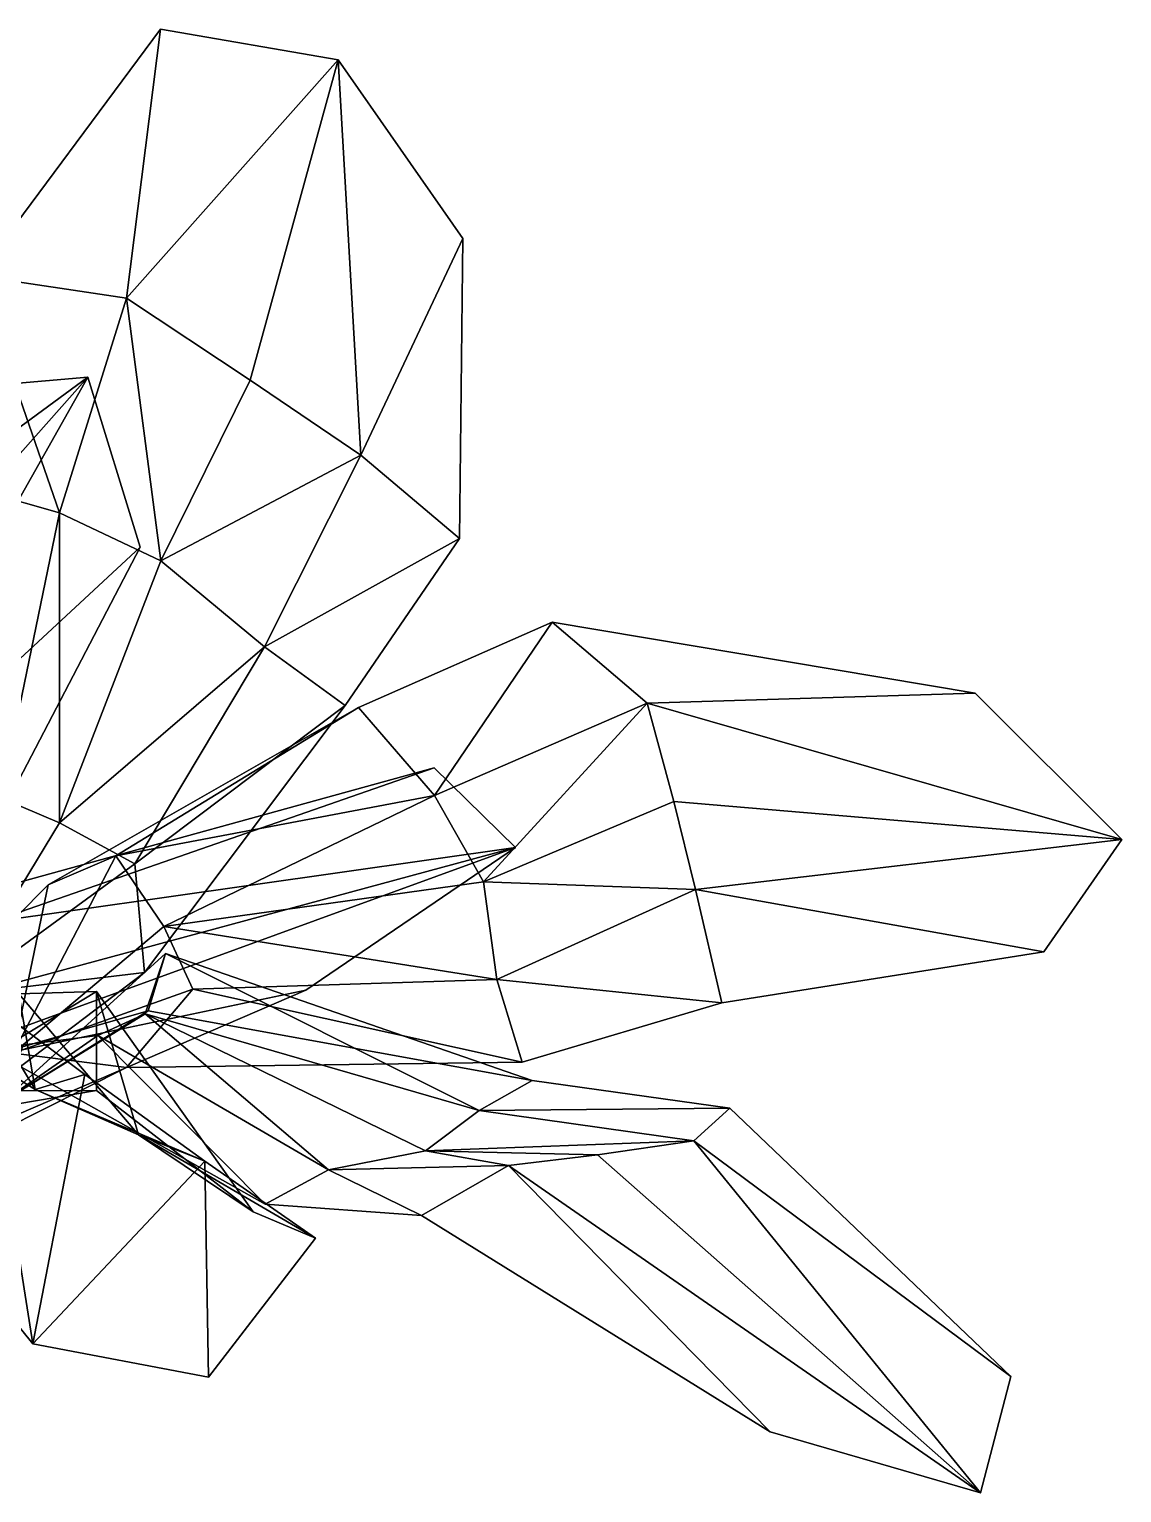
# Model space of a CAD drawing. Header units: metres. Extents: x -488 to 282, y -579 to 399.
# Drawn here: x -13.2 to 26.2, y 328.5 to 381.3 of the extents above; entities that cross this region are included whole.
import ezdxf

# ---------------------------------------------------------------- set-up
doc = ezdxf.new("R2010")
doc.units = ezdxf.units.M

msp = doc.modelspace()

# ---------------------------------------------------------------- linework, layer by layer
at = {"layer": 'coreopsi_1Petal1', "color": 3}
for points in [[(-9.6756, 371.6346, 359.0838), (-8.4563, 381.3285, 348.2639), (-15.06064, 372.4367, 360.2614)], [(-9.6756, 371.6346, 359.0838), (-15.06064, 372.4367, 360.2614), (-8.4563, 381.3285, 348.2639)], [(-2.04967, 380.2234, 344.037), (-8.4563, 381.3285, 348.2639), (-9.6756, 371.6346, 359.0838)], [(-2.04967, 380.2234, 344.037), (-9.6756, 371.6346, 359.0838), (-8.4563, 381.3285, 348.2639)], [(-2.04967, 380.2234, 344.037), (-9.6756, 371.6346, 359.0838), (-5.2244, 368.6778, 359.0681)], [(-2.04967, 380.2234, 344.037), (-5.2244, 368.6778, 359.0681), (-9.6756, 371.6346, 359.0838)], [(-5.2244, 368.6778, 359.0681), (-1.2257, 365.9678, 359.1463), (-2.04967, 380.2234, 344.037)], [(-5.2244, 368.6778, 359.0681), (-2.04967, 380.2234, 344.037), (-1.2257, 365.9678, 359.1463)], [(-1.2257, 365.9678, 359.1463), (2.4477, 373.7885, 347.5339), (-2.04967, 380.2234, 344.037)], [(-1.2257, 365.9678, 359.1463), (-2.04967, 380.2234, 344.037), (2.4477, 373.7885, 347.5339)], [(2.3247, 362.9619, 357.8431), (2.4477, 373.7885, 347.5339), (-1.2257, 365.9678, 359.1463)], [(2.3247, 362.9619, 357.8431), (-1.2257, 365.9678, 359.1463), (2.4477, 373.7885, 347.5339)], [(-12.09444, 363.8922, 361.9241), (-15.06064, 372.4367, 360.2614), (-17.1806, 365.3311, 362.8684)], [(-12.09444, 363.8922, 361.9241), (-17.1806, 365.3311, 362.8684), (-15.06064, 372.4367, 360.2614)], [(-9.6756, 371.6346, 359.0838), (-15.06064, 372.4367, 360.2614), (-12.09444, 363.8922, 361.9241)], [(-9.6756, 371.6346, 359.0838), (-12.09444, 363.8922, 361.9241), (-15.06064, 372.4367, 360.2614)], [(-9.6756, 371.6346, 359.0838), (-12.09444, 363.8922, 361.9241), (-8.4363, 362.1622, 360.7103)], [(-9.6756, 371.6346, 359.0838), (-8.4363, 362.1622, 360.7103), (-12.09444, 363.8922, 361.9241)], [(-5.2244, 368.6778, 359.0681), (-9.6756, 371.6346, 359.0838), (-8.4363, 362.1622, 360.7103)], [(-5.2244, 368.6778, 359.0681), (-8.4363, 362.1622, 360.7103), (-9.6756, 371.6346, 359.0838)], [(-11.06631, 368.7853, 335.873), (-19.962, 368.0167, 333.637), (-28.1563, 356.2292, 343.2987)], [(-11.06631, 368.7853, 335.873), (-28.1563, 356.2292, 343.2987), (-19.962, 368.0167, 333.637)], [(-11.06631, 368.7853, 335.873), (-28.1563, 356.2292, 343.2987), (-24.02818, 354.1712, 347.6527)], [(-11.06631, 368.7853, 335.873), (-24.02818, 354.1712, 347.6527), (-28.1563, 356.2292, 343.2987)], [(-24.02818, 354.1712, 347.6527), (-20.388, 352.2582, 351.6494), (-11.06631, 368.7853, 335.873)], [(-24.02818, 354.1712, 347.6527), (-11.06631, 368.7853, 335.873), (-20.388, 352.2582, 351.6494)], [(-20.388, 352.2582, 351.6494), (-9.1814, 362.6533, 343.8048), (-11.06631, 368.7853, 335.873)], [(-20.388, 352.2582, 351.6494), (-11.06631, 368.7853, 335.873), (-9.1814, 362.6533, 343.8048)], [(-8.4363, 362.1622, 360.7103), (-1.2257, 365.9678, 359.1463), (-5.2244, 368.6778, 359.0681)], [(-8.4363, 362.1622, 360.7103), (-5.2244, 368.6778, 359.0681), (-1.2257, 365.9678, 359.1463)], [(-8.4363, 362.1622, 360.7103), (-4.699, 359.0599, 360.5598), (-1.2257, 365.9678, 359.1463)], [(-8.4363, 362.1622, 360.7103), (-1.2257, 365.9678, 359.1463), (-4.699, 359.0599, 360.5598)], [(-4.699, 359.0599, 360.5598), (2.3247, 362.9619, 357.8431), (-1.2257, 365.9678, 359.1463)], [(-4.699, 359.0599, 360.5598), (-1.2257, 365.9678, 359.1463), (2.3247, 362.9619, 357.8431)], [(-12.09444, 363.8922, 361.9241), (-17.1806, 365.3311, 362.8684), (-14.21, 353.6066, 369.9811)], [(-12.09444, 363.8922, 361.9241), (-14.21, 353.6066, 369.9811), (-17.1806, 365.3311, 362.8684)], [(-12.09647, 352.7136, 367.8965), (-12.09444, 363.8922, 361.9241), (-14.21, 353.6066, 369.9811)], [(-12.09647, 352.7136, 367.8965), (-14.21, 353.6066, 369.9811), (-12.09444, 363.8922, 361.9241)], [(-8.4363, 362.1622, 360.7103), (-12.09444, 363.8922, 361.9241), (-12.09647, 352.7136, 367.8965)], [(-8.4363, 362.1622, 360.7103), (-12.09647, 352.7136, 367.8965), (-12.09444, 363.8922, 361.9241)], [(-15.8277, 349.9083, 354.2118), (-9.1814, 362.6533, 343.8048), (-20.388, 352.2582, 351.6494)], [(-15.8277, 349.9083, 354.2118), (-20.388, 352.2582, 351.6494), (-9.1814, 362.6533, 343.8048)], [(-1.7923, 356.94, 359.6733), (2.3247, 362.9619, 357.8431), (-4.699, 359.0599, 360.5598)], [(-1.7923, 356.94, 359.6733), (-4.699, 359.0599, 360.5598), (2.3247, 362.9619, 357.8431)], [(-12.09647, 352.7136, 367.8965), (-4.699, 359.0599, 360.5598), (-8.4363, 362.1622, 360.7103)], [(-12.09647, 352.7136, 367.8965), (-8.4363, 362.1622, 360.7103), (-4.699, 359.0599, 360.5598)], [(1.422, 353.6994, 362.6957), (5.6728, 359.9482, 357.4559), (-1.3112, 356.8684, 359.3315)], [(1.422, 353.6994, 362.6957), (-1.3112, 356.8684, 359.3315), (5.6728, 359.9482, 357.4559)], [(9.1003, 357.0225, 360.7302), (5.6728, 359.9482, 357.4559), (1.422, 353.6994, 362.6957)], [(9.1003, 357.0225, 360.7302), (1.422, 353.6994, 362.6957), (5.6728, 359.9482, 357.4559)], [(9.1003, 357.0225, 360.7302), (20.921, 357.3888, 352.2057), (5.6728, 359.9482, 357.4559)], [(9.1003, 357.0225, 360.7302), (5.6728, 359.9482, 357.4559), (20.921, 357.3888, 352.2057)], [(-9.3808, 351.2328, 367.3327), (-4.699, 359.0599, 360.5598), (-12.09647, 352.7136, 367.8965)], [(-9.3808, 351.2328, 367.3327), (-12.09647, 352.7136, 367.8965), (-4.699, 359.0599, 360.5598)], [(-9.3808, 351.2328, 367.3327), (-1.7923, 356.94, 359.6733), (-4.699, 359.0599, 360.5598)], [(-9.3808, 351.2328, 367.3327), (-4.699, 359.0599, 360.5598), (-1.7923, 356.94, 359.6733)], [(26.2057, 352.1074, 354.282), (20.921, 357.3888, 352.2057), (9.1003, 357.0225, 360.7302)], [(26.2057, 352.1074, 354.282), (9.1003, 357.0225, 360.7302), (20.921, 357.3888, 352.2057)], [(-10.0606, 351.5133, 368.9049), (-1.3112, 356.8684, 359.3315), (-12.4988, 350.468, 365.5755)], [(-10.0606, 351.5133, 368.9049), (-12.4988, 350.468, 365.5755), (-1.3112, 356.8684, 359.3315)], [(1.422, 353.6994, 362.6957), (-1.3112, 356.8684, 359.3315), (-10.0606, 351.5133, 368.9049)], [(1.422, 353.6994, 362.6957), (-10.0606, 351.5133, 368.9049), (-1.3112, 356.8684, 359.3315)], [(-9.02705, 347.3062, 367.6613), (-1.7923, 356.94, 359.6733), (-9.3808, 351.2328, 367.3327)], [(-9.02705, 347.3062, 367.6613), (-9.3808, 351.2328, 367.3327), (-1.7923, 356.94, 359.6733)], [(9.1003, 357.0225, 360.7302), (1.422, 353.6994, 362.6957), (3.1988, 350.5844, 364.929)], [(9.1003, 357.0225, 360.7302), (3.1988, 350.5844, 364.929), (1.422, 353.6994, 362.6957)], [(10.05606, 353.4727, 364.6086), (9.1003, 357.0225, 360.7302), (3.1988, 350.5844, 364.929)], [(10.05606, 353.4727, 364.6086), (3.1988, 350.5844, 364.929), (9.1003, 357.0225, 360.7302)], [(26.2057, 352.1074, 354.282), (9.1003, 357.0225, 360.7302), (10.05606, 353.4727, 364.6086)], [(26.2057, 352.1074, 354.282), (10.05606, 353.4727, 364.6086), (9.1003, 357.0225, 360.7302)], [(-14.5765, 349.13, 359.1239), (1.4197, 354.6861, 362.6855), (-14.5448, 350.287, 352.6142)], [(-14.5765, 349.13, 359.1239), (-14.5448, 350.287, 352.6142), (1.4197, 354.6861, 362.6855)], [(4.3525, 351.822, 370.9268), (1.4197, 354.6861, 362.6855), (-14.5765, 349.13, 359.1239)], [(4.3525, 351.822, 370.9268), (-14.5765, 349.13, 359.1239), (1.4197, 354.6861, 362.6855)], [(-8.3302, 348.966, 369.2621), (1.422, 353.6994, 362.6957), (-10.0606, 351.5133, 368.9049)], [(-8.3302, 348.966, 369.2621), (-10.0606, 351.5133, 368.9049), (1.422, 353.6994, 362.6957)], [(3.1988, 350.5844, 364.929), (1.422, 353.6994, 362.6957), (-8.3302, 348.966, 369.2621)], [(3.1988, 350.5844, 364.929), (-8.3302, 348.966, 369.2621), (1.422, 353.6994, 362.6957)], [(-12.09647, 352.7136, 367.8965), (-14.21, 353.6066, 369.9811), (-15.8685, 346.4875, 366.0806)], [(-12.09647, 352.7136, 367.8965), (-15.8685, 346.4875, 366.0806), (-14.21, 353.6066, 369.9811)], [(3.1988, 350.5844, 364.929), (10.8383, 350.299, 368.166), (10.05606, 353.4727, 364.6086)], [(3.1988, 350.5844, 364.929), (10.05606, 353.4727, 364.6086), (10.8383, 350.299, 368.166)], [(10.05606, 353.4727, 364.6086), (10.8383, 350.299, 368.166), (26.2057, 352.1074, 354.282)], [(10.05606, 353.4727, 364.6086), (26.2057, 352.1074, 354.282), (10.8383, 350.299, 368.166)], [(-15.8685, 346.4875, 366.0806), (-9.3808, 351.2328, 367.3327), (-12.09647, 352.7136, 367.8965)], [(-15.8685, 346.4875, 366.0806), (-12.09647, 352.7136, 367.8965), (-9.3808, 351.2328, 367.3327)], [(10.8383, 350.299, 368.166), (23.3946, 348.0593, 361.3229), (26.2057, 352.1074, 354.282)], [(10.8383, 350.299, 368.166), (26.2057, 352.1074, 354.282), (23.3946, 348.0593, 361.3229)], [(-18.756, 343.406, 368.9024), (-3.2079, 346.6724, 375.4423), (4.3525, 351.822, 370.9268)], [(-18.756, 343.406, 368.9024), (4.3525, 351.822, 370.9268), (-3.2079, 346.6724, 375.4423)], [(-16.7125, 346.1228, 364.2843), (-18.756, 343.406, 368.9024), (4.3525, 351.822, 370.9268)], [(-16.7125, 346.1228, 364.2843), (4.3525, 351.822, 370.9268), (-18.756, 343.406, 368.9024)], [(4.3525, 351.822, 370.9268), (-14.5765, 349.13, 359.1239), (-16.7125, 346.1228, 364.2843)], [(4.3525, 351.822, 370.9268), (-16.7125, 346.1228, 364.2843), (-14.5765, 349.13, 359.1239)], [(-15.8685, 346.4875, 366.0806), (-9.02705, 347.3062, 367.6613), (-9.3808, 351.2328, 367.3327)], [(-15.8685, 346.4875, 366.0806), (-9.3808, 351.2328, 367.3327), (-9.02705, 347.3062, 367.6613)], [(-8.3302, 348.966, 369.2621), (-10.0606, 351.5133, 368.9049), (-13.766, 344.3954, 366.843)], [(-8.3302, 348.966, 369.2621), (-13.766, 344.3954, 366.843), (-10.0606, 351.5133, 368.9049)], [(-10.0606, 351.5133, 368.9049), (-12.4988, 350.468, 365.5755), (-13.766, 344.3954, 366.843)], [(-10.0606, 351.5133, 368.9049), (-13.766, 344.3954, 366.843), (-12.4988, 350.468, 365.5755)], [(-13.766, 344.3954, 366.843), (-12.4988, 350.468, 365.5755), (-15.9746, 346.9697, 365.9203)], [(-13.766, 344.3954, 366.843), (-15.9746, 346.9697, 365.9203), (-12.4988, 350.468, 365.5755)], [(-8.3302, 348.966, 369.2621), (3.6762, 347.0616, 368.2421), (3.1988, 350.5844, 364.929)], [(-8.3302, 348.966, 369.2621), (3.1988, 350.5844, 364.929), (3.6762, 347.0616, 368.2421)], [(3.1988, 350.5844, 364.929), (3.6762, 347.0616, 368.2421), (10.8383, 350.299, 368.166)], [(3.1988, 350.5844, 364.929), (10.8383, 350.299, 368.166), (3.6762, 347.0616, 368.2421)], [(3.6762, 347.0616, 368.2421), (11.7895, 346.2154, 370.5658), (10.8383, 350.299, 368.166)], [(3.6762, 347.0616, 368.2421), (10.8383, 350.299, 368.166), (11.7895, 346.2154, 370.5658)], [(11.7895, 346.2154, 370.5658), (23.3946, 348.0593, 361.3229), (10.8383, 350.299, 368.166)], [(11.7895, 346.2154, 370.5658), (10.8383, 350.299, 368.166), (23.3946, 348.0593, 361.3229)], [(-13.766, 344.3954, 366.843), (-7.2896, 346.7091, 371.1879), (-8.3302, 348.966, 369.2621)], [(-13.766, 344.3954, 366.843), (-8.3302, 348.966, 369.2621), (-7.2896, 346.7091, 371.1879)], [(-7.2896, 346.7091, 371.1879), (3.6762, 347.0616, 368.2421), (-8.3302, 348.966, 369.2621)], [(-7.2896, 346.7091, 371.1879), (-8.3302, 348.966, 369.2621), (3.6762, 347.0616, 368.2421)], [(-9.00957, 345.8258, 373.8539), (-8.2741, 347.9926, 371.7624), (-14.1452, 342.6424, 369.4063)], [(-9.00957, 345.8258, 373.8539), (-14.1452, 342.6424, 369.4063), (-8.2741, 347.9926, 371.7624)], [(-8.2741, 347.9926, 371.7624), (-8.8946, 345.9276, 368.0918), (-14.1452, 342.6424, 369.4063)], [(-8.2741, 347.9926, 371.7624), (-14.1452, 342.6424, 369.4063), (-8.8946, 345.9276, 368.0918)], [(-9.00957, 345.8258, 373.8539), (3.03991, 342.3321, 375.6527), (-8.2741, 347.9926, 371.7624)], [(-9.00957, 345.8258, 373.8539), (-8.2741, 347.9926, 371.7624), (3.03991, 342.3321, 375.6527)], [(-8.2741, 347.9926, 371.7624), (4.9519, 343.4177, 370.754), (-8.8946, 345.9276, 368.0918)], [(-8.2741, 347.9926, 371.7624), (-8.8946, 345.9276, 368.0918), (4.9519, 343.4177, 370.754)], [(3.03991, 342.3321, 375.6527), (4.9519, 343.4177, 370.754), (-8.2741, 347.9926, 371.7624)], [(3.03991, 342.3321, 375.6527), (-8.2741, 347.9926, 371.7624), (4.9519, 343.4177, 370.754)], [(-13.7505, 343.7332, 365.9834), (-9.02705, 347.3062, 367.6613), (-15.8685, 346.4875, 366.0806)], [(-13.7505, 343.7332, 365.9834), (-15.8685, 346.4875, 366.0806), (-9.02705, 347.3062, 367.6613)], [(-7.2896, 346.7091, 371.1879), (4.5854, 344.0795, 370.2444), (3.6762, 347.0616, 368.2421)], [(-7.2896, 346.7091, 371.1879), (3.6762, 347.0616, 368.2421), (4.5854, 344.0795, 370.2444)], [(4.5854, 344.0795, 370.2444), (11.7895, 346.2154, 370.5658), (3.6762, 347.0616, 368.2421)], [(4.5854, 344.0795, 370.2444), (3.6762, 347.0616, 368.2421), (11.7895, 346.2154, 370.5658)], [(-19.3752, 339.6976, 373.2324), (-3.2079, 346.6724, 375.4423), (-18.756, 343.406, 368.9024)], [(-19.3752, 339.6976, 373.2324), (-18.756, 343.406, 368.9024), (-3.2079, 346.6724, 375.4423)], [(-15.05076, 346.5205, 396.2293), (-17.8794, 339.8913, 408.7816), (-13.05653, 333.9154, 412.6405)], [(-15.05076, 346.5205, 396.2293), (-13.05653, 333.9154, 412.6405), (-17.8794, 339.8913, 408.7816)], [(-13.5635, 346.5412, 377.0407), (-17.08715, 345.6581, 388.6867), (-12.9687, 343.0933, 388.9602)], [(-13.5635, 346.5412, 377.0407), (-12.9687, 343.0933, 388.9602), (-17.08715, 345.6581, 388.6867)], [(-12.9687, 343.0933, 388.9602), (-17.08715, 345.6581, 388.6867), (-15.05076, 346.5205, 396.2293)], [(-12.9687, 343.0933, 388.9602), (-15.05076, 346.5205, 396.2293), (-17.08715, 345.6581, 388.6867)], [(-13.5635, 346.5412, 377.0407), (-10.7568, 346.6256, 375.7272), (-16.6875, 343.0417, 371.1854)], [(-13.5635, 346.5412, 377.0407), (-16.6875, 343.0417, 371.1854), (-10.7568, 346.6256, 375.7272)], [(-10.7568, 346.6256, 375.7272), (-10.7577, 343.0577, 373.4051), (-16.6875, 343.0417, 371.1854)], [(-10.7568, 346.6256, 375.7272), (-16.6875, 343.0417, 371.1854), (-10.7577, 343.0577, 373.4051)], [(-12.9687, 343.0933, 388.9602), (-15.05076, 346.5205, 396.2293), (-11.1769, 343.6345, 396.1687)], [(-12.9687, 343.0933, 388.9602), (-11.1769, 343.6345, 396.1687), (-15.05076, 346.5205, 396.2293)], [(-11.1769, 343.6345, 396.1687), (-15.05076, 346.5205, 396.2293), (-13.05653, 333.9154, 412.6405)], [(-11.1769, 343.6345, 396.1687), (-13.05653, 333.9154, 412.6405), (-15.05076, 346.5205, 396.2293)], [(-13.766, 344.3954, 366.843), (-9.6774, 343.882, 372.587), (-7.2896, 346.7091, 371.1879)], [(-13.766, 344.3954, 366.843), (-7.2896, 346.7091, 371.1879), (-9.6774, 343.882, 372.587)], [(-13.5635, 346.5412, 377.0407), (-9.2482, 341.4513, 387.8158), (-10.7568, 346.6256, 375.7272)], [(-13.5635, 346.5412, 377.0407), (-10.7568, 346.6256, 375.7272), (-9.2482, 341.4513, 387.8158)], [(-12.9687, 343.0933, 388.9602), (-9.2482, 341.4513, 387.8158), (-13.5635, 346.5412, 377.0407)], [(-12.9687, 343.0933, 388.9602), (-13.5635, 346.5412, 377.0407), (-9.2482, 341.4513, 387.8158)], [(-10.7568, 346.6256, 375.7272), (-5.1115, 338.6734, 385.8153), (-10.7577, 343.0577, 373.4051)], [(-10.7568, 346.6256, 375.7272), (-10.7577, 343.0577, 373.4051), (-5.1115, 338.6734, 385.8153)], [(-9.2482, 341.4513, 387.8158), (-5.1115, 338.6734, 385.8153), (-10.7568, 346.6256, 375.7272)], [(-9.2482, 341.4513, 387.8158), (-10.7568, 346.6256, 375.7272), (-5.1115, 338.6734, 385.8153)], [(-9.6774, 343.882, 372.587), (4.5854, 344.0795, 370.2444), (-7.2896, 346.7091, 371.1879)], [(-9.6774, 343.882, 372.587), (-7.2896, 346.7091, 371.1879), (4.5854, 344.0795, 370.2444)], [(-14.1452, 342.6424, 369.4063), (-8.8946, 345.9276, 368.0918), (-13.4236, 344.6275, 366.5966)], [(-14.1452, 342.6424, 369.4063), (-13.4236, 344.6275, 366.5966), (-8.8946, 345.9276, 368.0918)], [(-14.1452, 342.6424, 369.4063), (-10.7086, 345.0385, 376.3794), (-9.00957, 345.8258, 373.8539)], [(-14.1452, 342.6424, 369.4063), (-9.00957, 345.8258, 373.8539), (-10.7086, 345.0385, 376.3794)], [(-10.7086, 345.0385, 376.3794), (-2.397, 340.1879, 382.4162), (-9.00957, 345.8258, 373.8539)], [(-10.7086, 345.0385, 376.3794), (-9.00957, 345.8258, 373.8539), (-2.397, 340.1879, 382.4162)], [(-9.00957, 345.8258, 373.8539), (-2.397, 340.1879, 382.4162), (1.1002, 340.8831, 379.1148)], [(-9.00957, 345.8258, 373.8539), (1.1002, 340.8831, 379.1148), (-2.397, 340.1879, 382.4162)], [(1.1002, 340.8831, 379.1148), (3.03991, 342.3321, 375.6527), (-9.00957, 345.8258, 373.8539)], [(1.1002, 340.8831, 379.1148), (-9.00957, 345.8258, 373.8539), (3.03991, 342.3321, 375.6527)], [(-14.1452, 342.6424, 369.4063), (-14.6298, 344.5461, 376.1972), (-10.7086, 345.0385, 376.3794)], [(-14.1452, 342.6424, 369.4063), (-10.7086, 345.0385, 376.3794), (-14.6298, 344.5461, 376.1972)], [(-14.6298, 344.5461, 376.1972), (-4.6764, 338.9564, 385.0652), (-10.7086, 345.0385, 376.3794)], [(-14.6298, 344.5461, 376.1972), (-10.7086, 345.0385, 376.3794), (-4.6764, 338.9564, 385.0652)], [(-10.7086, 345.0385, 376.3794), (-4.6764, 338.9564, 385.0652), (-2.397, 340.1879, 382.4162)], [(-10.7086, 345.0385, 376.3794), (-2.397, 340.1879, 382.4162), (-4.6764, 338.9564, 385.0652)], [(-14.1137, 341.6519, 368.9486), (-9.6774, 343.882, 372.587), (-13.766, 344.3954, 366.843)], [(-14.1137, 341.6519, 368.9486), (-13.766, 344.3954, 366.843), (-9.6774, 343.882, 372.587)], [(-13.05653, 333.9154, 412.6405), (-6.8504, 340.5017, 396.0141), (-11.1769, 343.6345, 396.1687)], [(-13.05653, 333.9154, 412.6405), (-11.1769, 343.6345, 396.1687), (-6.8504, 340.5017, 396.0141)], [(-11.1769, 343.6345, 396.1687), (-6.8504, 340.5017, 396.0141), (-12.9687, 343.0933, 388.9602)], [(-11.1769, 343.6345, 396.1687), (-12.9687, 343.0933, 388.9602), (-6.8504, 340.5017, 396.0141)], [(-6.8504, 340.5017, 396.0141), (-9.2482, 341.4513, 387.8158), (-12.9687, 343.0933, 388.9602)], [(-6.8504, 340.5017, 396.0141), (-12.9687, 343.0933, 388.9602), (-9.2482, 341.4513, 387.8158)], [(3.03991, 342.3321, 375.6527), (12.07266, 342.4174, 373.9282), (4.9519, 343.4177, 370.754)], [(3.03991, 342.3321, 375.6527), (4.9519, 343.4177, 370.754), (12.07266, 342.4174, 373.9282)], [(-16.6875, 343.0417, 371.1854), (-10.7577, 343.0577, 373.4051), (-13.6726, 342.5583, 369.4438)], [(-16.6875, 343.0417, 371.1854), (-13.6726, 342.5583, 369.4438), (-10.7577, 343.0577, 373.4051)], [(10.7835, 341.2455, 379.219), (3.03991, 342.3321, 375.6527), (1.1002, 340.8831, 379.1148)], [(10.7835, 341.2455, 379.219), (1.1002, 340.8831, 379.1148), (3.03991, 342.3321, 375.6527)], [(10.7835, 341.2455, 379.219), (12.07266, 342.4174, 373.9282), (3.03991, 342.3321, 375.6527)], [(10.7835, 341.2455, 379.219), (3.03991, 342.3321, 375.6527), (12.07266, 342.4174, 373.9282)], [(10.7835, 341.2455, 379.219), (22.2129, 332.7361, 382.2988), (12.07266, 342.4174, 373.9282)], [(10.7835, 341.2455, 379.219), (12.07266, 342.4174, 373.9282), (22.2129, 332.7361, 382.2988)], [(-9.2482, 341.4513, 387.8158), (-2.8585, 337.735, 393.2869), (-5.1115, 338.6734, 385.8153)], [(-9.2482, 341.4513, 387.8158), (-5.1115, 338.6734, 385.8153), (-2.8585, 337.735, 393.2869)], [(-6.8504, 340.5017, 396.0141), (-2.8585, 337.735, 393.2869), (-9.2482, 341.4513, 387.8158)], [(-6.8504, 340.5017, 396.0141), (-9.2482, 341.4513, 387.8158), (-2.8585, 337.735, 393.2869)], [(7.2999, 340.732, 383.2387), (10.7835, 341.2455, 379.219), (1.1002, 340.8831, 379.1148)], [(7.2999, 340.732, 383.2387), (1.1002, 340.8831, 379.1148), (10.7835, 341.2455, 379.219)], [(21.1094, 328.5482, 388.7314), (10.7835, 341.2455, 379.219), (7.2999, 340.732, 383.2387)], [(21.1094, 328.5482, 388.7314), (7.2999, 340.732, 383.2387), (10.7835, 341.2455, 379.219)], [(21.1094, 328.5482, 388.7314), (22.2129, 332.7361, 382.2988), (10.7835, 341.2455, 379.219)], [(21.1094, 328.5482, 388.7314), (10.7835, 341.2455, 379.219), (22.2129, 332.7361, 382.2988)], [(-13.05653, 333.9154, 412.6405), (-6.7189, 332.7128, 408.3366), (-6.8504, 340.5017, 396.0141)], [(-13.05653, 333.9154, 412.6405), (-6.8504, 340.5017, 396.0141), (-6.7189, 332.7128, 408.3366)], [(-6.8504, 340.5017, 396.0141), (-6.7189, 332.7128, 408.3366), (-2.8585, 337.735, 393.2869)], [(-6.8504, 340.5017, 396.0141), (-2.8585, 337.735, 393.2869), (-6.7189, 332.7128, 408.3366)], [(1.1002, 340.8831, 379.1148), (-2.397, 340.1879, 382.4162), (4.09962, 340.3496, 386.8375)], [(1.1002, 340.8831, 379.1148), (4.09962, 340.3496, 386.8375), (-2.397, 340.1879, 382.4162)], [(1.1002, 340.8831, 379.1148), (4.09962, 340.3496, 386.8375), (7.2999, 340.732, 383.2387)], [(1.1002, 340.8831, 379.1148), (7.2999, 340.732, 383.2387), (4.09962, 340.3496, 386.8375)], [(7.2999, 340.732, 383.2387), (4.09962, 340.3496, 386.8375), (21.1094, 328.5482, 388.7314)], [(7.2999, 340.732, 383.2387), (21.1094, 328.5482, 388.7314), (4.09962, 340.3496, 386.8375)], [(-4.6764, 338.9564, 385.0652), (0.9569, 338.5428, 390.031), (-2.397, 340.1879, 382.4162)], [(-4.6764, 338.9564, 385.0652), (-2.397, 340.1879, 382.4162), (0.9569, 338.5428, 390.031)], [(-2.397, 340.1879, 382.4162), (0.9569, 338.5428, 390.031), (4.09962, 340.3496, 386.8375)], [(-2.397, 340.1879, 382.4162), (4.09962, 340.3496, 386.8375), (0.9569, 338.5428, 390.031)], [(0.9569, 338.5428, 390.031), (13.5329, 330.74, 392.1454), (4.09962, 340.3496, 386.8375)], [(0.9569, 338.5428, 390.031), (4.09962, 340.3496, 386.8375), (13.5329, 330.74, 392.1454)], [(4.09962, 340.3496, 386.8375), (13.5329, 330.74, 392.1454), (21.1094, 328.5482, 388.7314)], [(4.09962, 340.3496, 386.8375), (21.1094, 328.5482, 388.7314), (13.5329, 330.74, 392.1454)]]:
    msp.add_3dface(points, dxfattribs=at)

doc.saveas('drawing.dxf')
